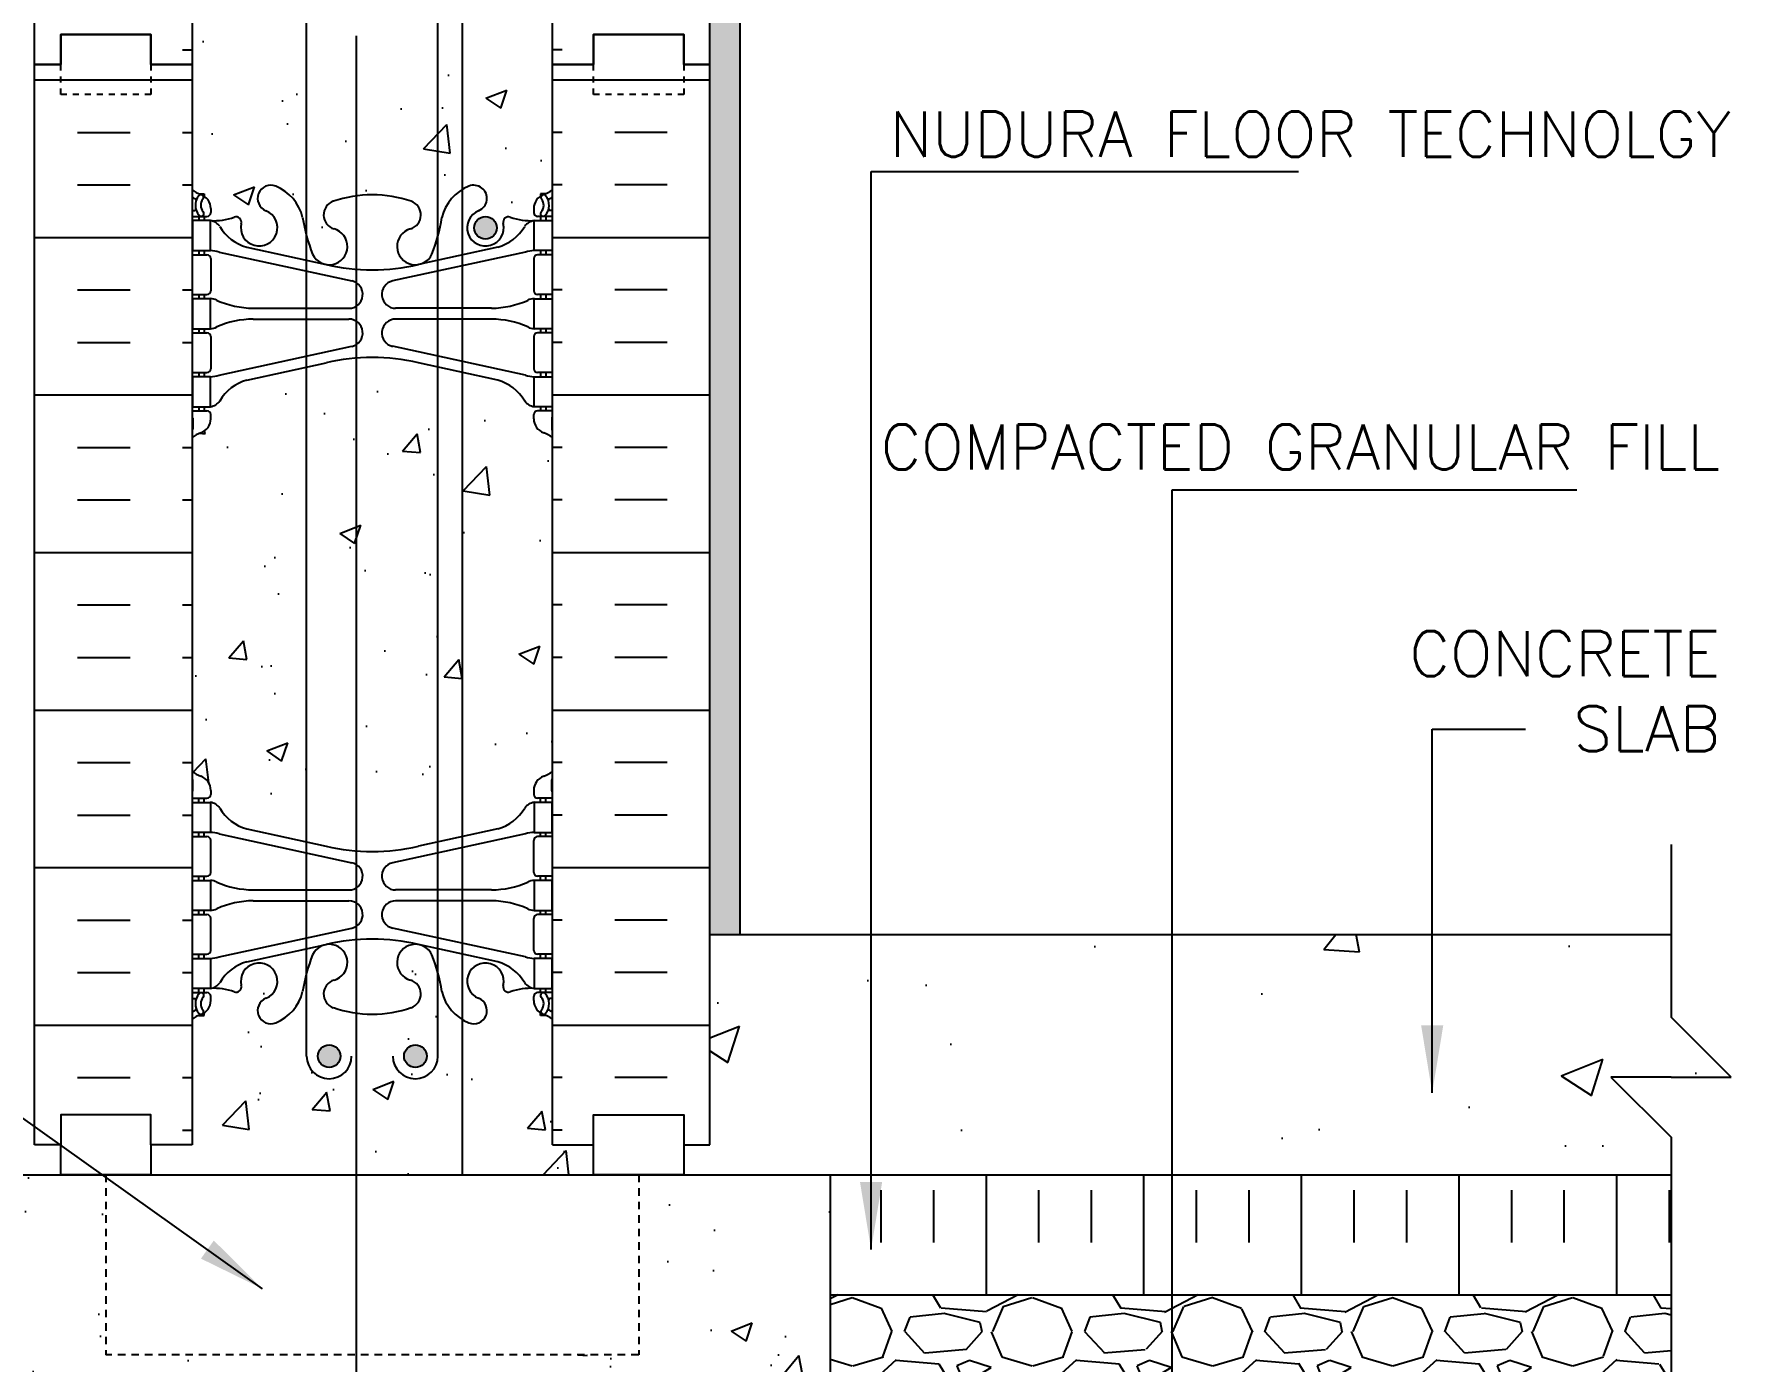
# Model space of a CAD drawing. Header units: inches. Extents: x 197.5 to 249.2, y 30.7 to 101.
# Drawn here: x 220.39 to 248.65, y 57.53 to 79.64 of the extents above; entities that cross this region are included whole.
import ezdxf

# ---------------------------------------------------------------- set-up
doc = ezdxf.new("R2010")
doc.units = ezdxf.units.IN
doc.header["$MEASUREMENT"] = 0
doc.linetypes.add('DASHED2', pattern=[0.375, 0.25, -0.125])
doc.linetypes.add('HIDDEN2', pattern=[0.1875, 0.125, -0.0625])
for name, color, linetype in [('HATCH', 12, 'Continuous'), ('line25', 2, 'Continuous'), ('LINE3', 3, 'Continuous'), ('LINE50', 5, 'Continuous'), ('LINE9', 9, 'Continuous'), ('TEXT', 4, 'Continuous'), ('Web_Edge', 9, 'Continuous')]:
    doc.layers.add(name, color=color, linetype=linetype)
doc.styles.add('DIM', font='romans.shx', dxfattribs={"width": 0.7})
doc.styles.add('ROMANS', font='romans.shx', dxfattribs={"height": 0.75})
doc.dimstyles.new('ext_12', dxfattribs={"dimscale": 12, "dimtxt": 0.09375, "dimasz": 0.09375, "dimexe": 0.09375, "dimexo": 0.0625, "dimgap": 0.0625, "dimtad": 1, "dimdec": 1, "dimzin": 3, "dimdsep": 46, "dimlunit": 4, "dimtxsty": 'DIM', "dimcen": 0.09, "dimdle": 0.09375, "dimclrt": 4, "dimadec": 0, "dimazin": 0, "dimtfac": 1, "dimtdec": 1, "dimtmove": 2, "dimatfit": 3, "dimfxl": 1, "dimfrac": 2, "dimtolj": 1, "dimtzin": 0, "dimarcsym": 0})

msp = doc.modelspace()

# ---------------------------------------------------------------- hatches: boundary and pattern name
at = {"layer": 'HATCH'}
h = msp.add_hatch(dxfattribs=at)
h.set_pattern_fill('AR-CONC', color=256, scale=0.5)
h.paths.add_polyline_path([(224.929, 92.09), (223.933, 91.871, 0.196323), (223.484, 91.525, -0.188973), (223.328, 91.43), (223.223, 91.43), (223.223, 91.36), (223.27, 91.36, -0.414214), (223.333, 91.298), (223.333, 91.23, -0.317837), (223.166, 90.995, 0.082415), (223.023, 90.916), (223.023, 89.008), (224.929, 89.008)])
h.paths.add_polyline_path([(227.116, 92.09), (226.791, 92.162, 0.057795), (226.023, 92.251, 0.057795), (225.255, 92.162), (224.929, 92.09), (224.929, 89.008), (226.565, 89.008), (227.116, 89.008)])
h.paths.add_polyline_path([(229.023, 90.916, 0.082415), (228.879, 90.995, -0.317837), (228.713, 91.23), (228.713, 91.298, -0.414214), (228.775, 91.36), (228.823, 91.36), (228.823, 91.43), (228.718, 91.43, -0.188973), (228.562, 91.525, 0.196323), (228.113, 91.871), (227.521, 92.002), (227.521, 84.267), (228.113, 84.397, 0.196323), (228.562, 84.743, -0.188973), (228.718, 84.838), (228.823, 84.838), (228.823, 84.908), (228.775, 84.908, -0.414214), (228.713, 84.97), (228.713, 85.038, -0.317837), (228.879, 85.274, 0.082415), (229.023, 85.353)])
h.paths.add_polyline_path([(227.521, 89.008), (227.116, 89.008), (227.116, 84.178), (227.521, 84.267)])
h.paths.add_polyline_path([(227.116, 89.008), (226.565, 89.008), (224.929, 89.008), (224.929, 84.178), (225.255, 84.106, 0.057795), (226.023, 84.017, 0.057795), (226.791, 84.106), (227.116, 84.178)])
h.paths.add_polyline_path([(224.929, 89.008), (223.023, 89.008), (223.023, 85.353, 0.082415), (223.166, 85.274, -0.317837), (223.333, 85.038), (223.333, 84.97, -0.414214), (223.27, 84.908), (223.223, 84.908), (223.223, 84.838), (223.328, 84.838, -0.188973), (223.484, 84.743, 0.196323), (223.933, 84.397), (224.929, 84.178)])
h.paths.add_polyline_path([(227.521, 92.002), (227.116, 92.09), (227.116, 89.008), (227.521, 89.008)])
h.paths.add_polyline_path([(229.023, 97.134), (229.023, 99.223, 0.064398), (228.913, 99.289), (228.823, 99.289), (228.823, 99.331, -0.249069), (228.713, 99.538), (228.713, 99.605, -0.414214), (228.775, 99.668), (228.823, 99.668), (228.823, 99.738), (228.718, 99.738, 0.10046), (228.324, 99.681, -0.601435), (228.204, 99.786, 0.198114), (228.168, 100.015), (227.648, 100.015, 0.464714), (227.794, 99.573, -1), (227.631, 99.164, -0.041391), (227.521, 99.219), (227.521, 99.145), (227.549, 99.156), (227.521, 99.071), (227.521, 95.049, -0.041391), (227.631, 95.104, -1), (227.794, 94.696, 2.182095), (228.204, 94.483, -0.601435), (228.324, 94.588, 0.10046), (228.718, 94.53), (228.823, 94.53), (228.823, 94.6), (228.775, 94.6, -0.414214), (228.713, 94.663), (228.713, 94.73, -0.249069), (228.823, 94.937), (228.823, 94.979), (228.913, 94.979, 0.064398), (229.023, 95.045)])
h.paths.add_polyline_path([(227.521, 99.071), (227.448, 98.853), (227.198, 99.021), (227.521, 99.145), (227.521, 99.219, -0.200955), (227.183, 99.685, 0.028192), (227.111, 100.015), (227.023, 100.015), (226.789, 99.782, -0.500184), (226.671, 99.417, -0.042559), (226.342, 99.334), (226.023, 99.015), (226.023, 99.309, -0.082755), (225.374, 99.417, -0.735593), (225.387, 99.875, 0.346498), (225.609, 100.18), (225.43, 100.301), (225.551, 100.347, 0.115866), (225.446, 100.439), (225.023, 100.015), (224.935, 100.015, 0.028192), (224.863, 99.685, -0.24438), (224.414, 99.164, -1), (224.251, 99.573, 0.464714), (224.398, 100.015), (223.878, 100.015, 0.198114), (223.841, 99.786, -0.601435), (223.721, 99.681, 0.10046), (223.328, 99.738), (223.223, 99.738), (223.223, 99.668), (223.27, 99.668, -0.414214), (223.333, 99.605), (223.333, 99.538, -0.249069), (223.223, 99.331), (223.223, 99.289), (223.133, 99.289, 0.064398), (223.023, 99.223), (223.023, 97.418), (223.348, 97.543), (223.246, 97.24), (223.023, 97.391), (223.023, 97.134), (223.023, 95.045, 0.064398), (223.133, 94.979), (223.223, 94.979), (223.223, 94.937, -0.249069), (223.333, 94.73), (223.333, 94.663, -0.414214), (223.27, 94.6), (223.223, 94.6), (223.223, 94.53), (223.328, 94.53, 0.10046), (223.721, 94.588, -0.601435), (223.841, 94.483, 2.182095), (224.251, 94.696, -1), (224.414, 95.104, -0.24438), (224.863, 94.583, 0.029495), (224.939, 94.238, -0.374225), (225.929, 95.1), (226.116, 95.1, -0.374225), (227.107, 94.238, 0.029495), (227.183, 94.583, -0.200955), (227.521, 95.049)])
h.paths.add_polyline_path([(226.307, 98.778), (226.008, 98.804), (226.249, 99.091)], flags=16)
h.paths.add_polyline_path([(224.929, 81.996, 0.026498), (224.863, 81.685, -0.24438), (224.414, 81.164, -1), (224.251, 81.573, 2.182095), (223.841, 81.786, -0.601435), (223.721, 81.681, 0.10046), (223.328, 81.738), (223.223, 81.738), (223.223, 81.668), (223.27, 81.668, -0.414214), (223.333, 81.605), (223.333, 81.538, -0.249069), (223.223, 81.331), (223.223, 81.289), (223.133, 81.289, 0.064398), (223.023, 81.223), (223.023, 79.828), (223.849, 79.828), (224.929, 79.828)])
h.paths.add_polyline_path([(224.929, 79.828), (223.849, 79.828), (223.023, 79.828), (223.023, 79.134), (223.023, 77.045, 0.064398), (223.133, 76.979), (223.223, 76.979), (223.223, 76.937, -0.249069), (223.333, 76.73), (223.333, 76.663, -0.414214), (223.27, 76.6), (223.223, 76.6), (223.223, 76.53), (223.328, 76.53, 0.10046), (223.721, 76.588, -0.601435), (223.841, 76.483, 2.182095), (224.251, 76.696, -1), (224.414, 77.104, -0.24438), (224.863, 76.583, 0.026498), (224.929, 76.273)])
h.paths.add_polyline_path([(227.116, 81.996, 0.026621), (227.017, 82.299, 0.223253), (226.816, 82.464), (226.797, 82.468, 0.955472), (226.658, 81.875, -0.735593), (226.671, 81.417, -0.082755), (226.023, 81.309, -0.082755), (225.374, 81.417, -0.735593), (225.387, 81.875, 0.955472), (225.249, 82.468), (225.229, 82.464, 0.223253), (225.029, 82.299, 0.026621), (224.929, 81.996), (224.929, 76.273, 0.026621), (225.029, 75.969, 0.223253), (225.229, 75.804), (225.249, 75.8, 0.955472), (225.387, 76.394, -0.735593), (225.374, 76.852, -0.082755), (226.023, 76.96, -0.082755), (226.671, 76.852, -0.735593), (226.658, 76.394, 0.955472), (226.797, 75.8), (226.816, 75.804, 0.223253), (227.017, 75.969, 0.026621), (227.116, 76.273)])
h.paths.add_polyline_path([(227.521, 81.219, -0.200955), (227.183, 81.685, 0.026498), (227.116, 81.996), (227.116, 76.273, 0.026498), (227.183, 76.583, -0.200955), (227.521, 77.049)])
h.paths.add_polyline_path([(229.023, 81.223, 0.064398), (228.913, 81.289), (228.823, 81.289), (228.823, 81.331, -0.249069), (228.713, 81.538), (228.713, 81.605, -0.414214), (228.775, 81.668), (228.823, 81.668), (228.823, 81.738), (228.718, 81.738, 0.10046), (228.324, 81.681, -0.601435), (228.204, 81.786, 2.182095), (227.794, 81.573, -1), (227.631, 81.164, -0.041391), (227.521, 81.219), (227.521, 77.049, -0.041391), (227.631, 77.104, -1), (227.794, 76.696, 2.182095), (228.204, 76.483, -0.601435), (228.324, 76.588, 0.10046), (228.718, 76.53), (228.823, 76.53), (228.823, 76.6), (228.775, 76.6, -0.414214), (228.713, 76.663), (228.713, 76.73, -0.249069), (228.823, 76.937), (228.823, 76.979), (228.913, 76.979, 0.064398), (229.023, 77.045), (229.023, 79.134)])
h.paths.add_polyline_path([(228.095, 76.412, -1), (227.72, 76.412, -1)], flags=16)
h.paths.add_polyline_path([(229.023, 72.916, 0.082415), (228.879, 72.995, -0.317837), (228.713, 73.23), (228.713, 73.298, -0.414214), (228.775, 73.36), (228.823, 73.36), (228.823, 73.43), (228.718, 73.43, -0.188973), (228.562, 73.525, 0.196323), (228.113, 73.871), (227.521, 74.002), (227.521, 66.267), (228.113, 66.397, 0.196323), (228.562, 66.743, -0.188973), (228.718, 66.838), (228.823, 66.838), (228.823, 66.908), (228.775, 66.908, -0.414214), (228.713, 66.97), (228.713, 67.038, -0.317837), (228.879, 67.274, 0.082415), (229.023, 67.353)])
h.paths.add_polyline_path([(227.521, 74.002), (227.116, 74.09), (227.116, 66.178), (227.521, 66.267)])
h.paths.add_polyline_path([(227.116, 74.09), (226.791, 74.162, 0.057795), (226.023, 74.251, 0.020187), (225.752, 74.24), (225.752, 66.028, 0.020187), (226.023, 66.017, 0.057795), (226.791, 66.106), (227.116, 66.178)])
h.paths.add_polyline_path([(225.752, 74.24, 0.037564), (225.255, 74.162), (224.929, 74.09), (224.929, 66.178), (225.255, 66.106, 0.037564), (225.752, 66.028)])
h.paths.add_polyline_path([(224.929, 74.09), (223.933, 73.871, 0.196323), (223.484, 73.525, -0.188973), (223.328, 73.43), (223.223, 73.43), (223.223, 73.36), (223.27, 73.36, -0.414214), (223.333, 73.298), (223.333, 73.23, -0.317837), (223.166, 72.995, 0.082415), (223.023, 72.916), (223.023, 67.353, 0.082415), (223.166, 67.274, -0.317837), (223.333, 67.038), (223.333, 66.97, -0.414214), (223.27, 66.908), (223.223, 66.908), (223.223, 66.838), (223.328, 66.838, -0.188973), (223.484, 66.743, 0.196323), (223.933, 66.397), (224.929, 66.178)])
h.paths.add_polyline_path([(225.752, 63.327, -0.048668), (225.374, 63.417, -0.735593), (225.387, 63.875, 1.553132), (225.029, 64.299, 0.053157), (224.863, 63.685, -0.24438), (224.414, 63.164, -1), (224.251, 63.573, 2.182095), (223.841, 63.786, -0.601435), (223.721, 63.681, 0.10046), (223.328, 63.738), (223.223, 63.738), (223.223, 63.668), (223.27, 63.668, -0.414214), (223.333, 63.605), (223.333, 63.538, -0.249069), (223.223, 63.331), (223.223, 63.289), (223.133, 63.289, 0.064398), (223.023, 63.223), (223.023, 61.134), (222.335, 61.134), (222.335, 60.634), (225.752, 60.634)])
h.paths.add_polyline_path([(225.117, 62.608, -1), (225.492, 62.608, -1)], flags=16)
h.paths.add_polyline_path([(227.521, 63.219, -0.200955), (227.183, 63.685, 0.053157), (227.017, 64.299, 1.553132), (226.658, 63.875, -0.735593), (226.671, 63.417, -0.082755), (226.023, 63.309, -0.03395), (225.752, 63.327), (225.752, 60.634), (227.521, 60.634)])
h.paths.add_polyline_path([(226.554, 62.608, -1), (226.929, 62.608, -1)], flags=16)
h.paths.add_polyline_path([(229.023, 63.223, 0.064398), (228.913, 63.289), (228.823, 63.289), (228.823, 63.331, -0.249069), (228.713, 63.538), (228.713, 63.605, -0.414214), (228.775, 63.668), (228.823, 63.668), (228.823, 63.738), (228.718, 63.738, 0.10046), (228.324, 63.681, -0.601435), (228.204, 63.786, 2.182095), (227.794, 63.573, -1), (227.631, 63.164, -0.041391), (227.521, 63.219), (227.521, 60.634), (229.71, 60.634), (229.71, 61.134), (229.023, 61.134)])
h = msp.add_hatch(dxfattribs=at)
h.set_pattern_fill('AR-SAND', color=256, scale=0.25, angle=45, style=0)
h.paths.add_polyline_path([(232.148, 100.015), (231.648, 100.015), (231.648, 97.134), (231.648, 79.134), (231.648, 64.634), (232.148, 64.634)])
h = msp.add_hatch(dxfattribs=at)
h.set_pattern_fill('INSUL', color=256, scale=7, style=0)
h.set_pattern_definition([(0, (-2703.139, -317.8753), (0, 2.625), []), (0, (-2703.139, -317.0003), (0, 2.625), [0.875, -0.875]), (0, (-2703.139, -316.1253), (0, 2.625), [0.875, -0.875])])
h.paths.add_polyline_path([(220.398, 79.134), (220.835, 79.134), (220.835, 79.634), (222.335, 79.634), (222.335, 79.134), (223.023, 79.134), (223.023, 97.134), (222.335, 97.134), (222.335, 97.634), (220.835, 97.634), (220.835, 97.134), (220.398, 97.134)])
h = msp.add_hatch(dxfattribs=at)
h.set_pattern_fill('INSUL', color=256, scale=7, style=0)
h.set_pattern_definition([(180, (3155.1842, -317.8753), (0, 2.625), []), (180, (3155.1842, -317.0003), (0, 2.625), [0.875, -0.875]), (180, (3155.1842, -316.1253), (0, 2.625), [0.875, -0.875])])
h.paths.add_polyline_path([(231.648, 79.134), (231.21, 79.134), (231.21, 79.634), (229.71, 79.634), (229.71, 79.134), (229.023, 79.134), (229.023, 97.134), (229.71, 97.134), (229.71, 97.634), (231.21, 97.634), (231.21, 97.134), (231.648, 97.134)])
h = msp.add_hatch(dxfattribs=at)
h.set_pattern_fill('INSUL', color=256, scale=7, style=0)
h.set_pattern_definition([(0, (-2703.139, -335.8753), (0, 2.625), []), (0, (-2703.139, -335.0003), (0, 2.625), [0.875, -0.875]), (0, (-2703.139, -334.1253), (0, 2.625), [0.875, -0.875])])
h.paths.add_polyline_path([(220.398, 61.134), (220.835, 61.134), (220.835, 61.634), (222.335, 61.634), (222.335, 61.134), (223.023, 61.134), (223.023, 79.134), (222.335, 79.134), (222.335, 79.634), (220.835, 79.634), (220.835, 79.134), (220.398, 79.134)])
h = msp.add_hatch(dxfattribs=at)
h.set_pattern_fill('INSUL', color=256, scale=7, style=0)
h.set_pattern_definition([(180, (3155.1842, -335.8753), (0, 2.625), []), (180, (3155.1842, -335.0003), (0, 2.625), [0.875, -0.875]), (180, (3155.1842, -334.1253), (0, 2.625), [0.875, -0.875])])
h.paths.add_polyline_path([(231.648, 61.134), (231.21, 61.134), (231.21, 61.634), (229.71, 61.634), (229.71, 61.134), (229.023, 61.134), (229.023, 79.134), (229.71, 79.134), (229.71, 79.634), (231.21, 79.634), (231.21, 79.134), (231.648, 79.134)])
h = msp.add_hatch(dxfattribs=at)
h.set_pattern_fill('AR-CONC', color=256, angle=1, style=0)
h.paths.add_polyline_path([(231.648, 64.634), (231.648, 61.134), (231.21, 61.134), (231.21, 60.634), (233.648, 60.634), (247.655, 60.634), (247.655, 61.259), (246.655, 62.259), (247.655, 62.259), (248.655, 62.259), (247.655, 63.259), (247.655, 64.634)])
h = msp.add_hatch(dxfattribs=at)
h.set_pattern_fill('AR-CONC', color=256, scale=0.5, style=0)
h.paths.add_polyline_path([(225.752, 57.634), (221.585, 57.634), (221.585, 60.634), (218.398, 60.634), (218.398, 50.634), (225.023, 50.634), (225.752, 51.363)])
h.paths.add_polyline_path([(233.648, 60.634), (230.46, 60.634), (230.46, 57.634), (225.752, 57.634), (225.752, 51.363), (226.023, 51.634), (226.023, 50.634), (226.023, 49.634), (227.023, 50.634), (233.648, 50.634)])
h = msp.add_hatch(dxfattribs=at)
h.set_pattern_fill('INSUL', color=256, scale=7, angle=90, style=0)
h.paths.add_polyline_path([(247.655, 58.634), (247.655, 60.634), (233.648, 60.634), (233.648, 58.634)])
h = msp.add_hatch(dxfattribs=at)
h.set_pattern_fill('GRAVEL', color=256, scale=3, style=0)
h.set_pattern_definition([(228.0128, (2.16, 1), (-23.9999947, -27.00000402), [0.403608, -39.957264]), (184.9697, (1.89, 0.7), (36.000003155, 2.99997392), [0.692604, -68.567775]), (132.5104, (1.2, 0.64), (29.99997216, -33.00002602), [0.488364, -48.348096]), (267.2737, (0.03, -0.11), (2.99998805, 60.000000885), [0.630714, -62.440674]), (292.8337, (0, -0.74), (-15.00002972, 35.999989235), [0.618465, -61.22812]), (357.2737, (0.24, -1.31), (-60.000000885, 2.99998805), [0.630714, -62.440674]), (37.6942, (0.87, -1.34), (-39.000022037, -29.999971215), [0.834087, -82.574547]), (72.2553, (1.53, -0.83), (21.00003229, 65.999988694), [0.787464, -77.958963]), (121.4296, (1.77, -0.08), (-24.0000247, 38.99998511), [0.63285, -62.65222]), (175.2364, (1.44, 0.46), (33.00000284, -2.9999746), [0.722496, -35.40229]), (222.3974, (0.72, 0.52), (-36.000022053, -32.999976246), [0.934344, -92.500125]), (138.8141, (3, -0.14), (-21.00000884, 17.99999194), [0.318903, -31.571532]), (171.4692, (2.76, 0.07), (38.999994854, -6.00002373), [0.60671, -60.064533]), (225, (2.16, 0.16), (-3e-16, -3.000001), [0.424263, -3.818376]), (203.1986, (1.95, 0.52), (14.9999992, 6.000004), [0.228474, -22.618845]), (291.8014, (1.74, 0.43), (-2.9999997, 9.0000008), [0.32311, -15.832386]), (30.9638, (1.86, 0.13), (8.9999941, 6.0000075), [0.524787, -16.96807]), (161.5651, (2.31, 0.4), (6.0000013, -2.9999952), [0.379473, -9.10736]), (16.3895, (0, 0.43), (30.0000066, 8.99997813), [0.5316, -52.628535]), (70.3462, (0.51, 0.58), (-11.99998574, -33.0000064), [0.445983, -44.152224]), (293.1986, (2.31, 1), (-6.000004, 14.9999992), [0.456945, -22.390374]), (343.6105, (2.49, 0.58), (-30.0000066, 8.99997813), [0.5316, -52.628535]), (339.444, (0, -1.43), (-15.00000553, 5.999988), [0.51264, -25.119372]), (294.7751, (0.48, -1.61), (-14.99997657, 33.00001027), [0.429534, -42.52393]), (66.8014, (2.34, -2), (6.000004, 14.9999992), [0.456945, -22.390374]), (17.354, (2.52, -1.58), (-39.00000606, -11.99998351), [0.502893, -49.786272]), (69.444, (0.87, -2), (-5.999988, -15.00000553), [0.25632, -25.375692]), (101.3099, (2.16, -2), (-2.9999929, 12.0000023), [0.15297, -15.144087]), (165.9638, (2.13, -1.85), (9.0000016, -2.9999942), [0.618465, -11.75085]), (186.009, (1.53, -1.7), (29.99999925, 2.99999795), [0.57315, -56.74177]), (303.6901, (1.86, -0.14), (-3.000004, 5.9999987), [0.432666, -10.383987]), (353.1572, (2.1, -0.5), (50.999998096, -6.000023994), [0.755382, -74.78269]), (60.9454, (2.85, -0.59), (-12.00000008, -21.00000115), [0.308868, -30.578022]), (90, (3, -0.32), (-3, 3), [0.18, -2.82]), (120.2564, (1.47, -1.61), (11.99998466, -21.00000737), [0.416772, -41.26056]), (48.0128, (1.26, -1.25), (23.9999947, 27.00000402), [0.807216, -39.553656]), (0, (1.8, -0.65), (3, 3), [0.78, -2.22]), (325.3048, (2.58, -0.65), (-29.99998278, 21.00002583), [0.474342, -46.959822]), (254.0546, (2.97, -0.92), (-2.9999997, -12.0000004), [0.436806, -21.403524]), (207.646, (2.85, -1.34), (-56.99998742, -30.00002314), [0.711195, -70.408422]), (175.4261, (2.22, -1.67), (-39.000001675, 2.999984403), [0.752397, -74.487222])])
h.paths.add_polyline_path([(247.655, 58.634), (233.648, 58.634), (233.648, 53.634), (247.655, 53.634)])
at = {"layer": 'LINE3'}
for points in [[(227.72, 76.412, 1), (228.095, 76.412, 1)], [(225.492, 62.608, 1), (225.117, 62.608, 1)], [(226.929, 62.608, 1), (226.554, 62.608, 1)]]:
    msp.add_hatch(color=256, dxfattribs=at).paths.add_polyline_path(points)

# ---------------------------------------------------------------- linework, layer by layer
at = {"layer": 'HATCH', "linetype": 'HIDDEN2'}
for p, q in [((221.585, 60.634), (221.585, 57.634)), ((230.46, 60.634), (230.46, 57.634)), ((230.46, 57.634), (221.585, 57.634))]:
    msp.add_line(p, q, dxfattribs=at)
at = {"layer": 'HATCH', "color": 2}
msp.add_line((233.648, 58.634), (247.655, 58.634), dxfattribs=at)
at = {"layer": 'line25'}
for p, q in [((223.023, 97.134), (223.023, 79.134)), ((229.023, 79.134), (229.023, 97.134)), ((223.023, 79.134), (223.023, 61.134)), ((229.023, 61.134), (229.023, 79.134))]:
    msp.add_line(p, q, dxfattribs=at)
at = {"layer": 'LINE3'}
for p, q in [((227.521, 100.015), (227.521, 60.634)), ((224.929, 62.608), (224.929, 94.1)), ((227.116, 62.608), (227.116, 94.1)), ((225.752, 79.607), (225.752, 51.363))]:
    msp.add_line(p, q, dxfattribs=at)
for centre in [(227.908, 76.412), (225.304, 62.608), (226.741, 62.608)]:
    msp.add_circle(centre, 0.188, dxfattribs=at)
for centre in [(225.304, 62.608), (226.741, 62.608)]:
    msp.add_arc(centre, 0.375, 180, 0, dxfattribs=at)
at = {"layer": 'LINE50', "color": 9}
msp.add_line((232.148, 64.634), (232.148, 100.015), dxfattribs=at)
at = {"layer": 'LINE50'}
for p, q in [((220.398, 79.134), (220.398, 97.134)), ((231.648, 79.134), (231.648, 97.134)), ((220.398, 61.134), (220.398, 79.134)), ((231.648, 61.134), (231.648, 79.134))]:
    msp.add_line(p, q, dxfattribs=at)
at = {"layer": 'LINE50', "color": 5}
for p, q in [((231.648, 64.634), (247.655, 64.634)), ((218.398, 60.634), (233.648, 60.634)), ((233.648, 60.634), (233.648, 50.634)), ((233.648, 60.634), (247.655, 60.634))]:
    msp.add_line(p, q, dxfattribs=at)
at = {"layer": 'LINE50'}
for points in [[(223.023, 79.134), (222.335, 79.134), (222.335, 79.634), (220.835, 79.634), (220.835, 79.134), (220.398, 79.134)], [(220.398, 79.134), (220.835, 79.134), (220.835, 79.634), (222.335, 79.634), (222.335, 79.134), (223.023, 79.134)], [(229.023, 79.134), (229.71, 79.134), (229.71, 79.634), (231.21, 79.634), (231.21, 79.134), (231.648, 79.134)], [(231.648, 79.134), (231.21, 79.134), (231.21, 79.634), (229.71, 79.634), (229.71, 79.134), (229.023, 79.134)], [(223.023, 61.134), (222.335, 61.134), (222.335, 61.634), (220.835, 61.634), (220.835, 61.134), (220.398, 61.134)], [(229.023, 61.134), (229.71, 61.134), (229.71, 61.634), (231.21, 61.634), (231.21, 61.134), (231.648, 61.134)]]:
    msp.add_lwpolyline(points, dxfattribs=at)
at = {"layer": 'LINE9'}
for p, q in [((247.655, 66.134), (247.655, 63.259)), ((248.655, 62.259), (247.655, 63.259)), ((246.655, 62.259), (247.655, 61.259)), ((247.655, 62.259), (246.655, 62.259)), ((247.655, 62.259), (248.655, 62.259)), ((247.655, 61.259), (247.655, 50.634))]:
    msp.add_line(p, q, dxfattribs=at)
at = {"layer": 'LINE9', "linetype": 'DASHED2', "ltscale": 0.15}
for points in [[(222.335, 79.134), (222.335, 79.134), (222.335, 78.634), (220.835, 78.634), (220.835, 79.134), (220.835, 79.134)], [(231.21, 79.134), (231.21, 79.134), (231.21, 78.634), (229.71, 78.634), (229.71, 79.134), (229.71, 79.134)]]:
    msp.add_lwpolyline(points, dxfattribs=at)
at = {"layer": 'LINE9'}
for points in [[(222.335, 61.134), (222.335, 60.634), (220.835, 60.634), (220.835, 61.134)], [(231.21, 61.134), (231.21, 60.634), (229.71, 60.634), (229.71, 61.134)]]:
    msp.add_lwpolyline(points, dxfattribs=at)
at = {"layer": 'Web_Edge'}
for p, q in [((223.133, 76.979), (223.223, 76.979)), ((223.223, 76.979), (223.223, 76.937)), ((228.913, 76.979), (228.823, 76.979)), ((228.823, 76.979), (228.823, 76.937)), ((223.023, 76.7), (223.065, 76.7)), ((223.333, 76.73), (223.333, 76.663)), ((228.713, 76.73), (228.713, 76.663)), ((229.023, 76.7), (228.981, 76.7)), ((223.023, 76.6), (223.27, 76.6)), ((223.133, 76.6), (223.133, 76.53)), ((223.223, 76.6), (223.223, 76.53)), ((229.023, 76.6), (228.775, 76.6)), ((228.823, 76.6), (228.823, 76.53)), ((228.913, 76.6), (228.913, 76.53)), ((223.933, 76.089), (225.255, 75.799)), ((228.113, 76.089), (226.791, 75.799)), ((223.023, 75.96), (223.27, 75.96)), ((223.133, 76.03), (223.133, 75.96)), ((223.223, 76.03), (223.223, 75.96)), ((223.333, 75.898), (223.333, 75.363)), ((223.472, 76.007), (225.683, 75.525)), ((228.574, 76.007), (226.362, 75.525)), ((228.713, 75.898), (228.713, 75.363)), ((229.023, 75.96), (228.775, 75.96)), ((228.823, 76.03), (228.823, 75.96)), ((228.913, 76.03), (228.913, 75.96)), ((223.023, 75.3), (223.27, 75.3)), ((223.133, 75.3), (223.133, 75.23)), ((223.223, 75.3), (223.223, 75.23)), ((229.023, 75.3), (228.775, 75.3)), ((228.823, 75.3), (228.823, 75.23)), ((228.913, 75.3), (228.913, 75.23)), ((224.037, 75.07), (225.634, 75.07)), ((228.008, 75.07), (226.412, 75.07)), ((223.023, 74.66), (223.27, 74.66)), ((223.133, 74.73), (223.133, 74.66)), ((223.223, 74.73), (223.223, 74.66)), ((224.037, 74.89), (225.634, 74.89)), ((228.008, 74.89), (226.412, 74.89)), ((229.023, 74.66), (228.775, 74.66)), ((228.823, 74.73), (228.823, 74.66)), ((228.913, 74.73), (228.913, 74.66)), ((223.333, 74.598), (223.333, 74.063)), ((223.472, 73.954), (225.683, 74.436)), ((228.574, 73.954), (226.362, 74.436)), ((228.713, 74.598), (228.713, 74.063)), ((223.933, 73.871), (225.255, 74.162)), ((228.113, 73.871), (226.791, 74.162)), ((223.023, 74), (223.27, 74)), ((223.133, 74), (223.133, 73.93)), ((223.223, 74), (223.223, 73.93)), ((229.023, 74), (228.775, 74)), ((228.823, 74), (228.823, 73.93)), ((228.913, 74), (228.913, 73.93)), ((223.023, 73.36), (223.27, 73.36)), ((223.033, 73.24), (223.033, 73.054)), ((223.133, 73.43), (223.133, 73.36)), ((223.223, 73.43), (223.223, 73.36)), ((223.333, 73.23), (223.333, 73.298)), ((228.713, 73.23), (228.713, 73.298)), ((229.023, 73.36), (228.775, 73.36)), ((228.823, 73.43), (228.823, 73.36)), ((228.913, 73.43), (228.913, 73.36)), ((229.013, 73.24), (229.013, 73.054)), ((223.033, 67.028), (223.033, 67.214)), ((223.333, 67.038), (223.333, 66.97)), ((228.713, 67.038), (228.713, 66.97)), ((229.013, 67.028), (229.013, 67.214)), ((223.023, 66.908), (223.27, 66.908)), ((223.133, 66.838), (223.133, 66.908)), ((223.223, 66.838), (223.223, 66.908)), ((229.023, 66.908), (228.775, 66.908)), ((228.823, 66.838), (228.823, 66.908)), ((228.913, 66.838), (228.913, 66.908)), ((223.023, 66.268), (223.27, 66.268)), ((223.133, 66.268), (223.133, 66.338)), ((223.223, 66.268), (223.223, 66.338)), ((223.333, 65.67), (223.333, 66.205)), ((223.472, 66.314), (225.683, 65.833)), ((223.933, 66.397), (225.255, 66.106)), ((228.574, 66.314), (226.362, 65.833)), ((228.113, 66.397), (226.791, 66.106)), ((228.713, 65.67), (228.713, 66.205)), ((229.023, 66.268), (228.775, 66.268)), ((228.823, 66.268), (228.823, 66.338)), ((228.913, 66.268), (228.913, 66.338)), ((223.023, 65.608), (223.27, 65.608)), ((223.133, 65.538), (223.133, 65.608)), ((223.223, 65.538), (223.223, 65.608)), ((229.023, 65.608), (228.775, 65.608)), ((228.823, 65.538), (228.823, 65.608)), ((228.913, 65.538), (228.913, 65.608)), ((224.037, 65.378), (225.634, 65.378)), ((228.008, 65.378), (226.412, 65.378)), ((223.133, 64.968), (223.133, 65.038)), ((223.223, 64.968), (223.223, 65.038)), ((224.037, 65.198), (225.634, 65.198)), ((228.008, 65.198), (226.412, 65.198)), ((228.823, 64.968), (228.823, 65.038)), ((228.913, 64.968), (228.913, 65.038)), ((223.023, 64.968), (223.27, 64.968)), ((223.333, 64.37), (223.333, 64.905)), ((223.472, 64.262), (225.683, 64.743)), ((228.574, 64.262), (226.362, 64.743)), ((228.713, 64.37), (228.713, 64.905)), ((229.023, 64.968), (228.775, 64.968)), ((223.933, 64.179), (225.255, 64.47)), ((228.113, 64.179), (226.791, 64.47)), ((223.023, 64.308), (223.27, 64.308)), ((223.133, 64.238), (223.133, 64.308)), ((223.223, 64.238), (223.223, 64.308)), ((229.023, 64.308), (228.775, 64.308)), ((228.823, 64.238), (228.823, 64.308)), ((228.913, 64.238), (228.913, 64.308)), ((223.023, 63.668), (223.27, 63.668)), ((223.133, 63.668), (223.133, 63.738)), ((223.223, 63.668), (223.223, 63.738)), ((223.333, 63.538), (223.333, 63.605)), ((228.713, 63.538), (228.713, 63.605)), ((229.023, 63.668), (228.775, 63.668)), ((228.823, 63.668), (228.823, 63.738)), ((228.913, 63.668), (228.913, 63.738)), ((223.023, 63.568), (223.065, 63.568)), ((223.223, 63.289), (223.223, 63.331)), ((228.823, 63.289), (228.823, 63.331)), ((229.023, 63.568), (228.981, 63.568)), ((223.133, 63.289), (223.223, 63.289)), ((228.913, 63.289), (228.823, 63.289))]:
    msp.add_line(p, q, dxfattribs=at)
for points in [[(223.028, 76.03), (223.328, 76.03), (223.328, 76.53), (223.028, 76.53)], [(229.018, 76.03), (228.718, 76.03), (228.718, 76.53), (229.018, 76.53)], [(223.028, 74.73), (223.328, 74.73), (223.328, 75.23), (223.028, 75.23)], [(229.018, 74.73), (228.718, 74.73), (228.718, 75.23), (229.018, 75.23)], [(223.028, 73.43), (223.328, 73.43), (223.328, 73.93), (223.028, 73.93)], [(229.018, 73.43), (228.718, 73.43), (228.718, 73.93), (229.018, 73.93)], [(223.028, 66.838), (223.328, 66.838), (223.328, 66.338), (223.028, 66.338)], [(229.018, 66.838), (228.718, 66.838), (228.718, 66.338), (229.018, 66.338)], [(223.028, 65.538), (223.328, 65.538), (223.328, 65.038), (223.028, 65.038)], [(229.018, 65.538), (228.718, 65.538), (228.718, 65.038), (229.018, 65.038)], [(223.028, 64.238), (223.328, 64.238), (223.328, 63.738), (223.028, 63.738)], [(229.018, 64.238), (228.718, 64.238), (228.718, 63.738), (229.018, 63.738)]]:
    msp.add_lwpolyline(points, close=True, dxfattribs=at)
for centre, radius, start, end in [((223.333, 77.437), 0.5, 231.6833, 250.5288), ((223.333, 77.437), 0.6, 238.8907, 245.0748), ((223.326, 76.785), 0.25, 140.1145, 222.4609), ((223.071, 76.875), 0.02, 340.7916, 65.0748), ((223.169, 76.916), 0.045, 319.1879, 141.448), ((223.083, 76.73), 0.25, 0, 70.5288), ((223.326, 76.785), 0.16, 140.0001, 222.4609), ((224.333, 76.9), 0.22, 68.1963, 248.1963), ((224.138, 76.412), 0.745, 13.2652, 68.1963), ((226.023, 74.96), 2, 90, 108.923), ((226.023, 74.96), 2, 71.077, 90), ((227.908, 76.412), 0.745, 111.8037, 166.7348), ((227.713, 76.9), 0.22, 291.8037, 111.8037), ((228.963, 76.73), 0.25, 109.4712, 180), ((228.877, 76.916), 0.045, 38.552, 220.8121), ((228.719, 76.785), 0.16, 317.5391, 39.9999), ((228.713, 77.437), 0.5, 289.4712, 308.3167), ((228.719, 76.785), 0.25, 317.5391, 39.8855), ((228.974, 76.875), 0.02, 114.9252, 199.2084), ((228.713, 77.437), 0.6, 294.9252, 301.1093), ((223.065, 76.72), 0.02, 270, 14.1541), ((223.175, 76.647), 0.045, 222.4609, 42.4609), ((223.27, 76.663), 0.0625, 270, 0), ((224.138, 76.412), 0.305, 166.6795, 68.1963), ((225.452, 76.625), 0.24, 108.923, 254.2747), ((226.593, 76.625), 0.24, 285.7253, 71.077), ((227.908, 76.412), 0.305, 111.8037, 13.3205), ((228.775, 76.663), 0.0625, 180, 270), ((228.87, 76.647), 0.045, 137.5391, 317.5391), ((228.981, 76.72), 0.02, 165.8459, 270), ((223.384, 77.529), 1, 266.7879, 289.9067), ((223.285, 76.284), 0.25, 37.2777, 80.0823), ((224.132, 76.812), 0.75, 210.155, 254.5838), ((223.753, 76.503), 0.09, 346.6795, 108.8651), ((227.826, 77.054), 3, 189.0273, 201.1984), ((225.304, 76.1), 0.305, 205.3782, 74.2747), ((226.741, 76.1), 0.305, 105.7253, 334.6218), ((224.22, 77.054), 3, 338.8016, 350.9727), ((227.913, 76.812), 0.75, 285.4162, 329.845), ((228.292, 76.503), 0.09, 71.1349, 193.3205), ((228.662, 77.529), 1, 250.0933, 273.2121), ((228.761, 76.284), 0.25, 99.9177, 142.7223), ((223.27, 75.898), 0.0625, 0, 90), ((223.237, 75.034), 1, 76.4291, 84.7991), ((226.023, 79.066), 3.356, 256.7692, 270), ((226.023, 79.066), 3.356, 270, 283.2308), ((228.808, 75.034), 1, 95.2009, 103.5709), ((228.775, 75.898), 0.0625, 90, 180), ((225.634, 75.3), 0.23, 270, 77.6055), ((226.412, 75.3), 0.23, 102.3945, 270), ((223.27, 75.363), 0.0625, 270, 0), ((223.324, 75.012), 0.219, 60.4937, 88.92), ((224.068, 76.67), 1.6, 246.5673, 268.9203), ((227.978, 76.67), 1.6, 271.0797, 293.4327), ((228.722, 75.012), 0.219, 91.08, 119.5063), ((228.775, 75.363), 0.0625, 180, 270), ((223.27, 74.598), 0.0625, 0, 90), ((223.324, 74.949), 0.219, 271.08, 299.5063), ((223.324, 74.949), 0.219, 271.08, 299.5063), ((224.068, 73.291), 1.6, 91.0797, 113.4327), ((224.068, 73.291), 1.6, 91.0797, 113.4327), ((225.634, 74.66), 0.23, 282.3945, 90), ((226.412, 74.66), 0.23, 90, 257.6055), ((227.978, 73.291), 1.6, 66.5673, 88.9203), ((227.978, 73.291), 1.6, 66.5673, 88.9203), ((228.722, 74.949), 0.219, 240.4937, 268.92), ((228.722, 74.949), 0.219, 240.4937, 268.92), ((228.775, 74.598), 0.0625, 90, 180), ((223.27, 74.063), 0.0625, 270, 0), ((226.023, 70.895), 3.356, 90, 103.2308), ((226.023, 70.895), 3.356, 76.7692, 90), ((228.775, 74.063), 0.0625, 180, 270), ((223.237, 74.926), 1, 275.2009, 283.5709), ((224.132, 73.148), 0.75, 105.4162, 149.845), ((227.913, 73.148), 0.75, 30.155, 74.5838), ((228.808, 74.926), 1, 256.4291, 264.7991), ((223.285, 73.677), 0.25, 279.9177, 322.7223), ((228.761, 73.677), 0.25, 217.2777, 260.0823), ((223.013, 73.24), 0.02, 0, 60.012), ((223.083, 73.23), 0.25, 289.4712, 360), ((223.27, 73.298), 0.0625, 360, 90), ((228.775, 73.298), 0.0625, 90, 180), ((228.963, 73.23), 0.25, 180, 250.5288), ((229.033, 73.24), 0.02, 119.988, 180), ((223.013, 73.054), 0.02, 301.073, 0), ((223.333, 72.523), 0.6, 121.073, 121.1093), ((223.333, 72.523), 0.5, 109.4712, 128.3167), ((228.713, 72.523), 0.5, 51.6833, 70.5288), ((229.033, 73.054), 0.02, 180, 238.927), ((228.713, 72.523), 0.6, 58.8907, 58.927), ((223.333, 67.745), 0.5, 231.6833, 250.5288), ((228.713, 67.745), 0.5, 289.4712, 308.3167), ((223.333, 67.745), 0.6, 238.8907, 238.927), ((223.013, 67.214), 0.02, 360, 58.927), ((223.013, 67.028), 0.02, 299.988, 360), ((223.083, 67.038), 0.25, 0, 70.5288), ((228.963, 67.038), 0.25, 109.4712, 180), ((229.033, 67.214), 0.02, 121.073, 180), ((229.033, 67.028), 0.02, 180, 240.012), ((228.713, 67.745), 0.6, 301.073, 301.1093), ((223.27, 66.97), 0.0625, 270, 0), ((223.285, 66.592), 0.25, 37.2777, 80.0823), ((224.132, 67.12), 0.75, 210.155, 254.5838), ((227.913, 67.12), 0.75, 285.4162, 329.845), ((228.761, 66.592), 0.25, 99.9177, 142.7223), ((228.775, 66.97), 0.0625, 180, 270), ((223.27, 66.205), 0.0625, 0, 90), ((223.237, 65.342), 1, 76.4291, 84.7991), ((228.808, 65.342), 1, 95.2009, 103.5709), ((228.775, 66.205), 0.0625, 90, 180), ((226.023, 69.373), 3.356, 256.7692, 270), ((226.023, 69.373), 3.356, 270, 283.2308), ((223.27, 65.67), 0.0625, 270, 0), ((225.634, 65.608), 0.23, 270, 77.6055), ((226.412, 65.608), 0.23, 102.3945, 270), ((228.775, 65.67), 0.0625, 180, 270), ((223.324, 65.319), 0.219, 60.4937, 88.92), ((223.324, 65.319), 0.219, 60.4937, 88.92), ((224.068, 66.978), 1.6, 246.5673, 268.9203), ((224.068, 66.978), 1.6, 246.5673, 268.9203), ((227.978, 66.978), 1.6, 271.0797, 293.4327), ((227.978, 66.978), 1.6, 271.0797, 293.4327), ((228.722, 65.319), 0.219, 91.08, 119.5063), ((228.722, 65.319), 0.219, 91.08, 119.5063), ((223.324, 65.257), 0.219, 271.08, 299.5063), ((224.068, 63.598), 1.6, 91.0797, 113.4327), ((225.634, 64.968), 0.23, 282.3945, 90), ((226.412, 64.968), 0.23, 90, 257.6055), ((227.978, 63.598), 1.6, 66.5673, 88.9203), ((228.722, 65.257), 0.219, 240.4937, 268.92), ((223.27, 64.905), 0.0625, 0, 90), ((228.775, 64.905), 0.0625, 90, 180), ((225.304, 64.168), 0.305, 285.7253, 154.6218), ((226.023, 61.203), 3.356, 90, 103.2308), ((226.023, 61.203), 3.356, 76.7692, 90), ((226.741, 64.168), 0.305, 25.3782, 254.2747), ((223.27, 64.37), 0.0625, 270, 0), ((223.237, 65.234), 1, 275.2009, 283.5709), ((224.132, 63.456), 0.75, 105.4162, 149.845), ((227.826, 63.214), 3, 158.8016, 170.9727), ((224.22, 63.214), 3, 9.0273, 21.1984), ((227.913, 63.456), 0.75, 30.155, 74.5838), ((228.808, 65.234), 1, 256.4291, 264.7991), ((228.775, 64.37), 0.0625, 180, 270), ((224.138, 63.856), 0.305, 291.8037, 193.3205), ((227.908, 63.856), 0.305, 346.6795, 248.1963), ((223.326, 63.483), 0.25, 137.5391, 219.8855), ((223.175, 63.622), 0.045, 317.5391, 137.5391), ((223.27, 63.605), 0.0625, 360, 90), ((223.285, 63.984), 0.25, 279.9177, 322.7223), ((223.384, 62.74), 1, 70.0933, 93.2121), ((223.753, 63.765), 0.09, 251.1349, 13.3205), ((224.138, 63.856), 0.745, 291.8037, 346.7348), ((225.452, 63.644), 0.24, 105.7253, 251.077), ((226.593, 63.644), 0.24, 288.923, 74.2747), ((227.908, 63.856), 0.745, 193.2652, 248.1963), ((228.292, 63.765), 0.09, 166.6795, 288.8651), ((228.662, 62.74), 1, 86.7879, 109.9067), ((228.761, 63.984), 0.25, 217.2777, 260.0823), ((228.775, 63.605), 0.0625, 90, 180), ((228.87, 63.622), 0.045, 42.4609, 222.4609), ((228.719, 63.483), 0.25, 320.1145, 42.4609), ((223.333, 62.831), 0.6, 114.9252, 121.1093), ((223.065, 63.548), 0.02, 345.8459, 90), ((223.071, 63.393), 0.02, 294.9252, 19.2084), ((223.169, 63.353), 0.045, 218.552, 40.8121), ((223.326, 63.483), 0.16, 137.5391, 219.9999), ((223.083, 63.538), 0.25, 289.4712, 360), ((224.333, 63.369), 0.22, 111.8037, 291.8037), ((226.023, 65.309), 2, 251.077, 270), ((226.023, 65.309), 2, 270, 288.923), ((227.713, 63.369), 0.22, 248.1963, 68.1963), ((228.963, 63.538), 0.25, 180, 250.5288), ((228.877, 63.353), 0.045, 139.1879, 321.448), ((228.719, 63.483), 0.16, 320.0001, 42.4609), ((228.974, 63.393), 0.02, 160.7916, 245.0748), ((228.981, 63.548), 0.02, 90, 194.1541), ((228.713, 62.831), 0.6, 58.8907, 65.0748), ((223.333, 62.831), 0.5, 109.4712, 128.3167), ((228.713, 62.831), 0.5, 51.6833, 70.5288)]:
    msp.add_arc(centre, radius, start, end, dxfattribs=at)

# ---------------------------------------------------------------- texts
at = {"layer": 'TEXT', "char_height": 0.75, "width": 14.45078, "attachment_point": 6, "style": 'ROMANS'}
for s, insert in [('NUDURA FLOOR TECHNOLGY', (248.655, 77.971)), ('{\\H1x;COMPACTED GRANULAR FILL}', (248.473, 72.759)), ('CONCRETE \\PSLAB', (248.473, 68.691))]:
    msp.add_mtext(s, dxfattribs=dict(at, insert=insert))

# ---------------------------------------------------------------- leaders
at = {"layer": 'TEXT'}
for points in [[(234.331, 59.389), (234.331, 77.351), (241.452, 77.351)], [(239.345, 55.64), (239.345, 72.043), (246.084, 72.043)], [(243.677, 62), (243.677, 68.059), (245.229, 68.059)], [(224.193, 58.734), (212.359, 67.159), (209.246, 67.159)]]:
    msp.add_leader(points, dimstyle='ext_12', override={"dimgap": 0.0625, "dimtad": 0}, dxfattribs=at)

doc.saveas('drawing.dxf')
